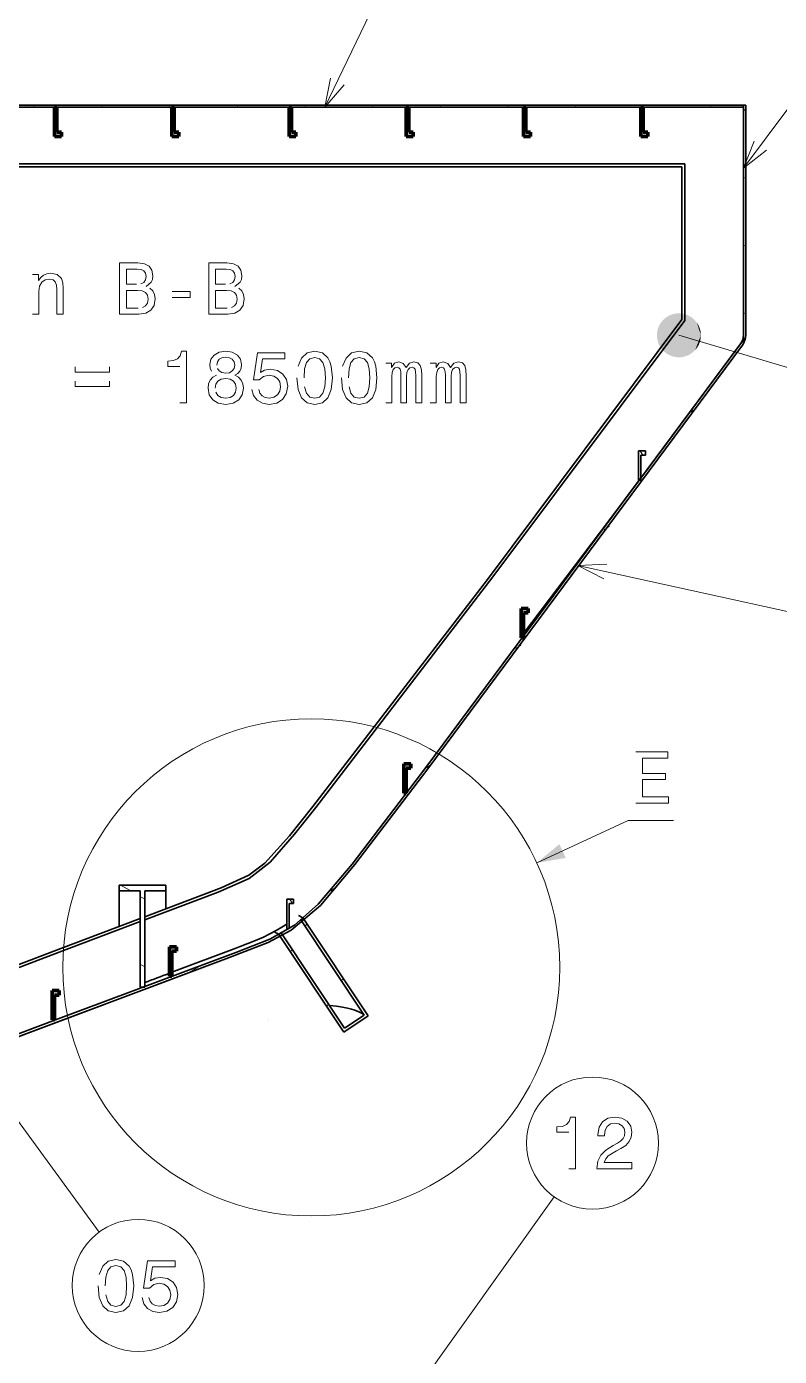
# Model space of a CAD drawing. Extents: x 0 to 179, y 1 to 126.
# Drawn here: x 71.03 to 92.87, y 44.83 to 83.4 of the extents above; entities that cross this region are included whole.
import ezdxf

# ---------------------------------------------------------------- set-up
doc = ezdxf.new("R2010")
doc.units = 0

msp = doc.modelspace()

# ---------------------------------------------------------------- linework, layer by layer
at = {"color": 5, "lineweight": 13}
for points in [[(79.684, 81.07), (83.98, 89.98)], [(91.825, 79.294), (98.547, 88.3)], [(79.843, 81.905), (79.684, 81.07), (80.239, 81.714)], [(92.14, 80.084), (91.825, 79.294), (92.493, 79.821)], [(74.495, 75.864), (74.645, 75.988), (74.683, 76.072), (74.696, 76.174), (74.668, 76.335), (74.585, 76.451), (74.45, 76.522), (74.261, 76.548), (73.731, 76.548), (73.731, 75.06), (74.291, 75.06), (74.49, 75.09), (74.638, 75.177), (74.731, 75.317), (74.763, 75.506), (74.743, 75.632), (74.692, 75.737), (74.608, 75.814)], [(74.22, 75.93), (73.929, 75.93), (73.929, 76.37), (74.237, 76.37), (74.353, 76.357), (74.435, 76.318), (74.484, 76.252), (74.501, 76.153), (74.482, 76.054), (74.43, 75.986), (74.342, 75.943)], [(77.076, 75.864), (77.226, 75.988), (77.265, 76.072), (77.278, 76.174), (77.25, 76.335), (77.166, 76.451), (77.031, 76.522), (76.843, 76.548), (76.313, 76.548), (76.313, 75.06), (76.873, 75.06), (77.072, 75.09), (77.22, 75.177), (77.312, 75.317), (77.344, 75.506), (77.325, 75.632), (77.274, 75.737), (77.19, 75.814)], [(76.802, 75.93), (76.51, 75.93), (76.51, 76.37), (76.819, 76.37), (76.935, 76.357), (77.016, 76.318), (77.066, 76.252), (77.083, 76.153), (77.063, 76.054), (77.012, 75.986), (76.924, 75.943)], [(71.201, 75.06), (71.39, 75.06), (71.39, 75.724), (71.409, 75.876), (71.471, 75.988), (71.568, 76.057), (71.697, 76.082), (71.8, 76.061), (71.864, 76.003), (71.896, 75.906), (71.907, 75.778), (71.907, 75.06), (72.095, 75.06), (72.095, 75.816), (72.087, 75.969), (72.048, 76.095), (71.922, 76.211), (71.725, 76.252), (71.615, 76.237), (71.523, 76.196), (71.444, 76.127), (71.381, 76.035), (71.381, 76.211), (71.201, 76.211)], [(74.267, 75.237), (73.929, 75.237), (73.929, 75.75), (74.248, 75.75), (74.383, 75.735), (74.48, 75.69), (74.538, 75.613), (74.557, 75.501), (74.538, 75.383), (74.484, 75.302), (74.394, 75.253)], [(75.258, 75.551), (75.777, 75.551), (75.777, 75.72), (75.258, 75.72)], [(76.849, 75.237), (76.51, 75.237), (76.51, 75.75), (76.83, 75.75), (76.965, 75.735), (77.061, 75.69), (77.119, 75.613), (77.138, 75.501), (77.119, 75.383), (77.066, 75.302), (76.975, 75.253)], [(89.955, 74.449), (104.809, 70.033), (142.267, 70.033)], [(75.479, 72.489), (75.674, 72.489), (75.674, 73.987), (75.528, 73.987), (75.49, 73.857), (75.412, 73.769), (75.294, 73.717), (75.132, 73.7), (75.132, 73.548), (75.479, 73.548)], [(76.542, 73.291), (76.433, 73.231), (76.358, 73.147), (76.311, 73.042), (76.296, 72.915), (76.33, 72.725), (76.429, 72.577), (76.59, 72.482), (76.808, 72.446), (77.025, 72.482), (77.186, 72.577), (77.284, 72.725), (77.321, 72.915), (77.304, 73.042), (77.259, 73.147), (77.181, 73.231), (77.074, 73.291), (77.16, 73.342), (77.22, 73.413), (77.256, 73.499), (77.269, 73.604), (77.235, 73.756), (77.145, 73.878), (76.999, 73.957), (76.808, 73.987), (76.615, 73.957), (76.469, 73.878), (76.377, 73.756), (76.345, 73.604), (76.356, 73.499), (76.392, 73.413)], [(76.549, 73.587), (76.566, 73.681), (76.617, 73.754), (76.699, 73.799), (76.808, 73.816), (76.915, 73.799), (76.997, 73.754), (77.048, 73.681), (77.068, 73.587), (77.048, 73.49), (76.997, 73.415), (76.915, 73.366), (76.808, 73.351), (76.699, 73.368), (76.617, 73.415), (76.566, 73.49)], [(77.567, 72.877), (77.614, 72.701), (77.72, 72.564), (77.874, 72.478), (78.071, 72.446), (78.288, 72.484), (78.457, 72.589), (78.564, 72.757), (78.605, 72.971), (78.569, 73.171), (78.466, 73.327), (78.305, 73.428), (78.097, 73.464), (77.936, 73.439), (77.812, 73.368), (77.872, 73.769), (78.524, 73.769), (78.524, 73.945), (77.728, 73.945), (77.61, 73.156), (77.782, 73.156), (77.906, 73.256), (78.065, 73.293), (78.202, 73.269), (78.307, 73.201), (78.373, 73.096), (78.397, 72.96), (78.373, 72.825), (78.305, 72.72), (78.2, 72.654), (78.065, 72.63), (77.951, 72.645), (77.863, 72.695), (77.799, 72.772), (77.767, 72.877)], [(78.873, 73.216), (78.905, 72.879), (79.006, 72.639), (79.167, 72.493), (79.39, 72.446), (79.611, 72.493), (79.771, 72.639), (79.87, 72.879), (79.904, 73.216), (79.87, 73.55), (79.829, 73.683), (79.771, 73.792), (79.611, 73.938), (79.39, 73.987), (79.167, 73.938), (79.006, 73.79), (78.905, 73.55)], [(79.079, 73.216), (79.096, 73.475), (79.15, 73.662), (79.246, 73.771), (79.39, 73.81), (79.531, 73.771), (79.628, 73.662), (79.681, 73.475), (79.699, 73.216), (79.681, 72.954), (79.628, 72.767), (79.531, 72.658), (79.39, 72.622), (79.246, 72.658), (79.15, 72.767), (79.096, 72.954)], [(80.164, 73.216), (80.196, 72.879), (80.297, 72.639), (80.458, 72.493), (80.681, 72.446), (80.901, 72.493), (81.062, 72.639), (81.161, 72.879), (81.195, 73.216), (81.161, 73.55), (81.12, 73.683), (81.062, 73.792), (80.901, 73.938), (80.681, 73.987), (80.458, 73.938), (80.297, 73.79), (80.196, 73.55)], [(80.37, 73.216), (80.387, 73.475), (80.44, 73.662), (80.537, 73.771), (80.681, 73.81), (80.822, 73.771), (80.919, 73.662), (80.972, 73.475), (80.989, 73.216), (80.972, 72.954), (80.919, 72.767), (80.822, 72.658), (80.681, 72.622), (80.537, 72.658), (80.44, 72.767), (80.387, 72.954)], [(81.452, 72.489), (81.626, 72.489), (81.626, 73.258), (81.637, 73.374), (81.669, 73.458), (81.718, 73.507), (81.783, 73.526), (81.834, 73.509), (81.868, 73.466), (81.886, 73.394), (81.892, 73.297), (81.892, 72.489), (82.055, 72.489), (82.055, 73.258), (82.066, 73.372), (82.098, 73.456), (82.149, 73.507), (82.214, 73.526), (82.265, 73.509), (82.299, 73.466), (82.321, 73.297), (82.321, 72.489), (82.494, 72.489), (82.494, 73.284), (82.484, 73.449), (82.449, 73.576), (82.381, 73.653), (82.269, 73.681), (82.139, 73.638), (82.038, 73.514), (81.958, 73.636), (81.826, 73.681), (81.703, 73.638), (81.62, 73.518), (81.62, 73.64), (81.452, 73.64)], [(82.743, 72.489), (82.917, 72.489), (82.917, 73.258), (82.928, 73.374), (82.96, 73.458), (83.009, 73.507), (83.073, 73.526), (83.125, 73.509), (83.159, 73.466), (83.176, 73.394), (83.183, 73.297), (83.183, 72.489), (83.346, 72.489), (83.346, 73.258), (83.356, 73.372), (83.389, 73.456), (83.44, 73.507), (83.504, 73.526), (83.556, 73.509), (83.59, 73.466), (83.612, 73.297), (83.612, 72.489), (83.785, 72.489), (83.785, 73.284), (83.775, 73.449), (83.74, 73.576), (83.672, 73.653), (83.56, 73.681), (83.429, 73.638), (83.329, 73.514), (83.249, 73.636), (83.116, 73.681), (82.994, 73.638), (82.91, 73.518), (82.91, 73.64), (82.743, 73.64)], [(72.436, 73.531), (72.436, 73.383), (73.433, 73.383), (73.433, 73.531)], [(72.436, 73.115), (72.436, 72.969), (73.433, 72.969), (73.433, 73.115)], [(76.502, 72.92), (76.521, 73.033), (76.583, 73.119), (76.68, 73.175), (76.808, 73.194), (76.935, 73.175), (77.031, 73.119), (77.093, 73.033), (77.115, 72.92), (77.093, 72.797), (77.031, 72.705), (76.935, 72.645), (76.808, 72.626), (76.68, 72.645), (76.583, 72.705), (76.521, 72.797)], [(87.867, 67.814), (87.018, 67.776), (87.773, 67.384)], [(87.018, 67.776), (96.972, 65.587)], [(88.704, 60.879), (89.648, 60.879), (89.648, 61.06), (88.902, 61.06), (88.902, 61.563), (89.566, 61.563), (89.566, 61.741), (88.902, 61.741), (88.902, 62.187), (89.631, 62.187), (89.631, 62.367), (88.704, 62.367)], [(85.833, 59.146), (88.484, 60.373), (89.8, 60.373)], [(86.764, 50.278), (86.959, 50.278), (86.959, 51.777), (86.813, 51.777), (86.775, 51.646), (86.698, 51.558), (86.58, 51.506), (86.417, 51.489), (86.417, 51.337), (86.764, 51.337)], [(87.57, 50.278), (88.593, 50.278), (88.593, 50.462), (87.785, 50.462), (87.83, 50.563), (87.907, 50.647), (88.145, 50.799), (88.271, 50.863), (88.413, 50.955), (88.514, 51.063), (88.572, 51.189), (88.593, 51.333), (88.557, 51.513), (88.456, 51.654), (88.301, 51.744), (88.102, 51.777), (87.896, 51.74), (87.74, 51.639), (87.639, 51.479), (87.605, 51.266), (87.605, 51.236), (87.8, 51.236), (87.8, 51.253), (87.819, 51.399), (87.877, 51.506), (87.969, 51.575), (88.091, 51.599), (88.216, 51.577), (88.308, 51.524), (88.368, 51.44), (88.389, 51.335), (88.374, 51.236), (88.334, 51.153), (88.265, 51.08), (88.171, 51.015), (88.044, 50.947), (87.834, 50.814), (87.686, 50.672), (87.598, 50.501), (87.57, 50.284)], [(80.896, 41.832), (86.336, 49.463)], [(73.106, 46.877), (73.138, 46.54), (73.239, 46.3), (73.4, 46.155), (73.623, 46.107), (73.844, 46.155), (74.005, 46.3), (74.103, 46.54), (74.138, 46.877), (74.103, 47.212), (74.063, 47.345), (74.005, 47.454), (73.844, 47.6), (73.623, 47.649), (73.4, 47.6), (73.239, 47.452), (73.138, 47.212)], [(73.312, 46.877), (73.329, 47.137), (73.383, 47.323), (73.479, 47.432), (73.623, 47.471), (73.765, 47.432), (73.861, 47.323), (73.915, 47.137), (73.932, 46.877), (73.915, 46.616), (73.861, 46.429), (73.765, 46.32), (73.623, 46.283), (73.479, 46.32), (73.383, 46.429), (73.329, 46.616)], [(74.382, 46.538), (74.429, 46.363), (74.534, 46.225), (74.689, 46.14), (74.886, 46.107), (75.102, 46.146), (75.272, 46.251), (75.379, 46.418), (75.42, 46.633), (75.383, 46.832), (75.28, 46.989), (75.12, 47.089), (74.912, 47.126), (74.751, 47.1), (74.626, 47.029), (74.687, 47.43), (75.338, 47.43), (75.338, 47.606), (74.543, 47.606), (74.425, 46.817), (74.596, 46.817), (74.721, 46.918), (74.879, 46.954), (75.017, 46.931), (75.122, 46.862), (75.188, 46.757), (75.212, 46.622), (75.188, 46.487), (75.12, 46.382), (75.015, 46.315), (74.879, 46.292), (74.766, 46.307), (74.678, 46.356), (74.614, 46.433), (74.581, 46.538)]]:
    msp.add_lwpolyline(points, dxfattribs=at)
at = {"color": 7, "lineweight": 35}
for points in [[(21.25, 81.121), (91.825, 81.121)], [(21.25, 81.121), (91.825, 81.121)], [(21.25, 81.07), (91.825, 81.07)], [(21.25, 81.07), (91.825, 81.07)], [(22.951, 79.42), (90.125, 79.42)], [(23.036, 79.335), (90.04, 79.335)], [(74.458, 57.586), (76.678, 58.423), (77.482, 58.79), (77.942, 59.144), (78.662, 59.937), (79.335, 60.787), (84.398, 67.37), (90.04, 74.906)], [(74.458, 57.496), (76.584, 58.296), (77.491, 58.697), (78.093, 59.171), (78.807, 59.98), (79.417, 60.754), (84.561, 67.444), (90.125, 74.878)], [(91.744, 74.207), (82.615, 61.913), (80.479, 59.115), (79.493, 57.95), (78.8, 57.346), (78.086, 56.937), (77.101, 56.546), (71.868, 54.6), (56.538, 48.81)], [(91.744, 74.207), (82.615, 61.913), (80.479, 59.115), (79.493, 57.95), (78.8, 57.346), (78.086, 56.937), (77.101, 56.546), (71.868, 54.6), (56.538, 48.81)], [(91.799, 74.167), (82.67, 61.872), (80.553, 59.101), (79.555, 57.915), (78.703, 57.199), (78.042, 56.842), (76.812, 56.366), (60.521, 50.255), (56.562, 48.746)], [(91.799, 74.167), (82.67, 61.872), (80.553, 59.101), (79.555, 57.915), (78.703, 57.199), (78.042, 56.842), (76.812, 56.366), (60.526, 50.257), (56.562, 48.746)], [(85.448, 65.8), (87.918, 69.069), (88.805, 70.251)], [(63.276, 53.331), (72.02, 56.665), (74.33, 57.538)], [(79.054, 57.543), (79.029, 57.56), (79.003, 57.576), (78.976, 57.593), (78.948, 57.609), (78.918, 57.624)], [(63.276, 53.24), (71.98, 56.559), (74.33, 57.447)], [(75.244, 55.975), (77.134, 56.686), (77.225, 56.721), (77.668, 56.895), (77.899, 56.996), (78.087, 57.086), (78.273, 57.185), (78.437, 57.281), (78.578, 57.371)], [(78.347, 57.07), (78.325, 57.085), (78.307, 57.096), (78.289, 57.108), (78.265, 57.122), (78.239, 57.137), (78.211, 57.151)], [(79.82, 55.015), (80.023, 54.99), (80.194, 54.963), (80.337, 54.935), (80.457, 54.905), (80.521, 54.886), (80.6, 54.857), (80.667, 54.828), (80.726, 54.798), (80.793, 54.757), (80.824, 54.736)]]:
    msp.add_lwpolyline(points, dxfattribs=at)
at = {"color": 7, "lineweight": 13, "ltscale": 0.003464}
for points in [[(71.236, 81.07), (71.265, 81.121)], [(71.236, 81.07), (71.265, 81.121)], [(73.2, 81.07), (73.229, 81.121)], [(73.2, 81.07), (73.229, 81.121)], [(75.163, 81.07), (75.193, 81.121)], [(75.163, 81.07), (75.193, 81.121)], [(77.127, 81.07), (77.157, 81.121)], [(77.127, 81.07), (77.157, 81.121)], [(79.091, 81.07), (79.12, 81.121)], [(79.091, 81.07), (79.12, 81.121)], [(81.054, 81.07), (81.084, 81.121)], [(81.054, 81.07), (81.084, 81.121)], [(83.018, 81.07), (83.048, 81.121)], [(83.018, 81.07), (83.048, 81.121)], [(84.982, 81.07), (85.011, 81.121)], [(84.982, 81.07), (85.011, 81.121)], [(86.946, 81.07), (86.975, 81.121)], [(86.946, 81.07), (86.975, 81.121)], [(88.909, 81.07), (88.939, 81.121)], [(88.909, 81.07), (88.939, 81.121)], [(90.873, 81.07), (90.902, 81.121)], [(90.873, 81.07), (90.902, 81.121)]]:
    msp.add_lwpolyline(points, dxfattribs=at)
at = {"color": 7, "lineweight": 140, "ltscale": 0.004}
for points in [[(71.843, 81.07), (71.911, 81.07)], [(71.911, 81.07), (71.843, 81.07)], [(75.244, 81.07), (75.312, 81.07)], [(75.312, 81.07), (75.244, 81.07)], [(78.646, 81.07), (78.714, 81.07)], [(78.714, 81.07), (78.646, 81.07)], [(82.047, 81.07), (82.115, 81.07)], [(82.115, 81.07), (82.047, 81.07)], [(85.448, 81.07), (85.516, 81.07)], [(85.516, 81.07), (85.448, 81.07)], [(88.849, 81.07), (88.917, 81.07)], [(88.917, 81.07), (88.849, 81.07)], [(85.448, 65.672), (85.38, 65.672)], [(85.38, 65.672), (85.448, 65.672)], [(82.047, 61.169), (81.979, 61.169)], [(81.979, 61.169), (82.047, 61.169)], [(75.244, 55.858), (75.176, 55.858)], [(75.176, 55.858), (75.244, 55.858)], [(71.843, 54.592), (71.775, 54.592)], [(71.775, 54.592), (71.843, 54.592)]]:
    msp.add_lwpolyline(points, dxfattribs=at)
at = {"color": 7, "lineweight": 140, "ltscale": 0.05}
for points in [[(71.843, 80.219), (71.843, 81.07)], [(71.843, 81.07), (71.843, 80.219)], [(75.244, 80.219), (75.244, 81.07)], [(75.244, 81.07), (75.244, 80.219)], [(78.646, 80.219), (78.646, 81.07)], [(78.646, 81.07), (78.646, 80.219)], [(82.047, 80.219), (82.047, 81.07)], [(82.047, 81.07), (82.047, 80.219)], [(85.448, 80.219), (85.448, 81.07)], [(85.448, 81.07), (85.448, 80.219)], [(88.849, 80.219), (88.849, 81.07)], [(88.849, 81.07), (88.849, 80.219)]]:
    msp.add_lwpolyline(points, dxfattribs=at)
at = {"color": 7, "lineweight": 35, "ltscale": 0.05}
for points in [[(71.843, 81.07), (71.843, 80.219)], [(71.843, 81.07), (71.843, 80.219)], [(75.244, 81.07), (75.244, 80.219)], [(75.244, 81.07), (75.244, 80.219)], [(78.646, 81.07), (78.646, 80.219)], [(78.646, 81.07), (78.646, 80.219)], [(82.047, 81.07), (82.047, 80.219)], [(82.047, 81.07), (82.047, 80.219)], [(85.448, 81.07), (85.448, 80.219)], [(85.448, 81.07), (85.448, 80.219)], [(88.849, 81.07), (88.849, 80.219)], [(88.849, 81.07), (88.849, 80.219)]]:
    msp.add_lwpolyline(points, dxfattribs=at)
at = {"color": 7, "lineweight": 35, "ltscale": 0.004}
for points in [[(71.843, 81.07), (71.911, 81.07)], [(71.843, 81.07), (71.911, 81.07)], [(75.244, 81.07), (75.312, 81.07)], [(75.244, 81.07), (75.312, 81.07)], [(78.646, 81.07), (78.714, 81.07)], [(78.646, 81.07), (78.714, 81.07)], [(82.047, 81.07), (82.115, 81.07)], [(82.047, 81.07), (82.115, 81.07)], [(85.448, 81.07), (85.516, 81.07)], [(85.448, 81.07), (85.516, 81.07)], [(88.849, 81.07), (88.917, 81.07)], [(88.849, 81.07), (88.917, 81.07)], [(91.893, 81.121), (91.825, 81.121)], [(91.893, 81.121), (91.825, 81.121)], [(88.849, 70.251), (88.781, 70.251)], [(88.849, 70.251), (88.781, 70.251)], [(85.448, 65.672), (85.38, 65.672)], [(85.448, 65.672), (85.38, 65.672)], [(82.047, 61.169), (81.979, 61.169)], [(82.047, 61.169), (81.979, 61.169)], [(78.646, 57.244), (78.578, 57.244)], [(78.646, 57.244), (78.578, 57.244)], [(75.244, 55.858), (75.176, 55.858)], [(75.244, 55.858), (75.176, 55.858)], [(71.843, 54.592), (71.775, 54.592)], [(71.843, 54.592), (71.775, 54.592)]]:
    msp.add_lwpolyline(points, dxfattribs=at)
at = {"color": 7, "lineweight": 140, "ltscale": 0.0426}
for points in [[(71.911, 81.07), (71.911, 80.345)], [(71.911, 80.345), (71.911, 81.07)], [(75.312, 81.07), (75.312, 80.345)], [(75.312, 80.345), (75.312, 81.07)], [(78.714, 81.07), (78.714, 80.345)], [(78.714, 80.345), (78.714, 81.07)], [(82.115, 81.07), (82.115, 80.345)], [(82.115, 80.345), (82.115, 81.07)], [(85.516, 81.07), (85.516, 80.345)], [(85.516, 80.345), (85.516, 81.07)], [(88.917, 81.07), (88.917, 80.345)], [(88.917, 80.345), (88.917, 81.07)]]:
    msp.add_lwpolyline(points, dxfattribs=at)
at = {"color": 7, "lineweight": 35, "ltscale": 0.0426}
for points in [[(71.911, 80.345), (71.911, 81.07)], [(71.911, 80.345), (71.911, 81.07)], [(75.312, 80.345), (75.312, 81.07)], [(75.312, 80.345), (75.312, 81.07)], [(78.714, 80.345), (78.714, 81.07)], [(78.714, 80.345), (78.714, 81.07)], [(82.115, 80.345), (82.115, 81.07)], [(82.115, 80.345), (82.115, 81.07)], [(85.516, 80.345), (85.516, 81.07)], [(85.516, 80.345), (85.516, 81.07)], [(88.917, 80.345), (88.917, 81.07)], [(88.917, 80.345), (88.917, 81.07)]]:
    msp.add_lwpolyline(points, dxfattribs=at)
at = {"color": 7, "lineweight": 35, "ltscale": 0.4}
msp.add_lwpolyline([(91.825, 81.121), (91.825, 74.318)], dxfattribs=at)
at = {"color": 7, "lineweight": 35, "ltscale": 0.003}
msp.add_lwpolyline([(91.825, 81.07), (91.825, 81.121)], dxfattribs=at)
msp.add_lwpolyline([(91.825, 81.07), (91.825, 81.121)], dxfattribs=at)
at = {"color": 7, "lineweight": 35, "ltscale": 0.391873}
msp.add_lwpolyline([(91.825, 74.457), (91.825, 81.121)], dxfattribs=at)
msp.add_lwpolyline([(91.825, 74.457), (91.825, 81.121)], dxfattribs=at)
at = {"color": 7, "lineweight": 13, "ltscale": 0.004619}
for points in [[(91.825, 80.965), (91.893, 81.004)], [(91.825, 80.965), (91.893, 81.004)], [(91.825, 79.001), (91.893, 79.04)], [(91.825, 79.001), (91.893, 79.04)], [(91.825, 77.037), (91.893, 77.077)], [(91.825, 77.037), (91.893, 77.077)], [(91.825, 75.074), (91.893, 75.113)], [(91.825, 75.074), (91.893, 75.113)]]:
    msp.add_lwpolyline(points, dxfattribs=at)
at = {"color": 7, "lineweight": 35, "ltscale": 0.391872}
msp.add_lwpolyline([(91.893, 74.457), (91.893, 81.121)], dxfattribs=at)
msp.add_lwpolyline([(91.893, 74.457), (91.893, 81.121)], dxfattribs=at)
at = {"color": 7, "lineweight": 140, "ltscale": 0.00775}
for points in [[(71.911, 80.345), (72.043, 80.345)], [(72.043, 80.345), (71.911, 80.345)], [(75.312, 80.345), (75.444, 80.345)], [(75.444, 80.345), (75.312, 80.345)], [(78.714, 80.345), (78.845, 80.345)], [(78.845, 80.345), (78.714, 80.345)], [(82.115, 80.345), (82.247, 80.345)], [(82.247, 80.345), (82.115, 80.345)], [(85.516, 80.345), (85.648, 80.345)], [(85.648, 80.345), (85.516, 80.345)], [(88.917, 80.345), (89.049, 80.345)], [(89.049, 80.345), (88.917, 80.345)], [(85.58, 66.397), (85.448, 66.397)], [(85.448, 66.397), (85.58, 66.397)], [(82.179, 61.893), (82.047, 61.893)], [(82.047, 61.893), (82.179, 61.893)], [(75.376, 56.583), (75.244, 56.583)], [(75.244, 56.583), (75.376, 56.583)], [(71.975, 55.316), (71.843, 55.316)], [(71.843, 55.316), (71.975, 55.316)]]:
    msp.add_lwpolyline(points, dxfattribs=at)
at = {"color": 7, "lineweight": 35, "ltscale": 0.00775}
for points in [[(71.911, 80.345), (72.043, 80.345)], [(71.911, 80.345), (72.043, 80.345)], [(75.312, 80.345), (75.444, 80.345)], [(75.312, 80.345), (75.444, 80.345)], [(78.714, 80.345), (78.845, 80.345)], [(78.714, 80.345), (78.845, 80.345)], [(82.115, 80.345), (82.247, 80.345)], [(82.115, 80.345), (82.247, 80.345)], [(85.516, 80.345), (85.648, 80.345)], [(85.516, 80.345), (85.648, 80.345)], [(88.917, 80.345), (89.049, 80.345)], [(88.917, 80.345), (89.049, 80.345)], [(88.849, 70.976), (88.981, 70.976)], [(88.849, 70.976), (88.981, 70.976)], [(85.448, 66.397), (85.58, 66.397)], [(85.448, 66.397), (85.58, 66.397)], [(82.047, 61.893), (82.179, 61.893)], [(82.047, 61.893), (82.179, 61.893)], [(78.646, 57.969), (78.777, 57.969)], [(78.646, 57.969), (78.777, 57.969)], [(75.244, 56.583), (75.376, 56.583)], [(75.244, 56.583), (75.376, 56.583)], [(71.843, 55.316), (71.975, 55.316)], [(71.843, 55.316), (71.975, 55.316)]]:
    msp.add_lwpolyline(points, dxfattribs=at)
at = {"color": 7, "lineweight": 140, "ltscale": 0.0074}
for points in [[(72.043, 80.345), (72.043, 80.219)], [(72.043, 80.219), (72.043, 80.345)], [(75.444, 80.345), (75.444, 80.219)], [(75.444, 80.219), (75.444, 80.345)], [(78.845, 80.345), (78.845, 80.219)], [(78.845, 80.219), (78.845, 80.345)], [(82.247, 80.345), (82.247, 80.219)], [(82.247, 80.219), (82.247, 80.345)], [(85.648, 80.345), (85.648, 80.219)], [(85.648, 80.219), (85.648, 80.345)], [(89.049, 80.345), (89.049, 80.219)], [(89.049, 80.219), (89.049, 80.345)]]:
    msp.add_lwpolyline(points, dxfattribs=at)
at = {"color": 7, "lineweight": 35, "ltscale": 0.0074}
for points in [[(72.043, 80.219), (72.043, 80.345)], [(72.043, 80.219), (72.043, 80.345)], [(75.444, 80.219), (75.444, 80.345)], [(75.444, 80.219), (75.444, 80.345)], [(78.845, 80.219), (78.845, 80.345)], [(78.845, 80.219), (78.845, 80.345)], [(82.247, 80.219), (82.247, 80.345)], [(82.247, 80.219), (82.247, 80.345)], [(85.648, 80.219), (85.648, 80.345)], [(85.648, 80.219), (85.648, 80.345)], [(89.049, 80.219), (89.049, 80.345)], [(89.049, 80.219), (89.049, 80.345)], [(88.981, 70.976), (88.981, 71.102)], [(88.981, 70.976), (88.981, 71.102)], [(75.376, 56.583), (75.376, 56.709)], [(75.376, 56.583), (75.376, 56.709)], [(71.975, 55.316), (71.975, 55.442)], [(71.975, 55.316), (71.975, 55.442)]]:
    msp.add_lwpolyline(points, dxfattribs=at)
at = {"color": 7, "lineweight": 140, "ltscale": 0.01175}
for points in [[(72.043, 80.219), (71.843, 80.219)], [(71.843, 80.219), (72.043, 80.219)], [(75.444, 80.219), (75.244, 80.219)], [(75.244, 80.219), (75.444, 80.219)], [(78.845, 80.219), (78.646, 80.219)], [(78.646, 80.219), (78.845, 80.219)], [(82.247, 80.219), (82.047, 80.219)], [(82.047, 80.219), (82.247, 80.219)], [(85.648, 80.219), (85.448, 80.219)], [(85.448, 80.219), (85.648, 80.219)], [(89.049, 80.219), (88.849, 80.219)], [(88.849, 80.219), (89.049, 80.219)], [(85.38, 66.522), (85.58, 66.522)], [(85.58, 66.522), (85.38, 66.522)], [(81.979, 62.019), (82.179, 62.019)], [(82.179, 62.019), (81.979, 62.019)], [(75.176, 56.709), (75.376, 56.709)], [(75.376, 56.709), (75.176, 56.709)], [(71.775, 55.442), (71.975, 55.442)], [(71.975, 55.442), (71.775, 55.442)]]:
    msp.add_lwpolyline(points, dxfattribs=at)
at = {"color": 7, "lineweight": 35, "ltscale": 0.01175}
for points in [[(72.043, 80.219), (71.843, 80.219)], [(72.043, 80.219), (71.843, 80.219)], [(75.444, 80.219), (75.244, 80.219)], [(75.444, 80.219), (75.244, 80.219)], [(78.845, 80.219), (78.646, 80.219)], [(78.845, 80.219), (78.646, 80.219)], [(82.247, 80.219), (82.047, 80.219)], [(82.247, 80.219), (82.047, 80.219)], [(85.648, 80.219), (85.448, 80.219)], [(85.648, 80.219), (85.448, 80.219)], [(89.049, 80.219), (88.849, 80.219)], [(89.049, 80.219), (88.849, 80.219)], [(88.981, 71.102), (88.781, 71.102)], [(88.981, 71.102), (88.781, 71.102)], [(85.58, 66.522), (85.38, 66.522)], [(85.58, 66.522), (85.38, 66.522)], [(82.179, 62.019), (81.979, 62.019)], [(82.179, 62.019), (81.979, 62.019)], [(78.777, 58.095), (78.578, 58.095)], [(78.777, 58.095), (78.578, 58.095)], [(75.376, 56.709), (75.176, 56.709)], [(75.376, 56.709), (75.176, 56.709)], [(71.975, 55.442), (71.775, 55.442)], [(71.975, 55.442), (71.775, 55.442)]]:
    msp.add_lwpolyline(points, dxfattribs=at)
at = {"color": 7, "lineweight": 35, "ltscale": 0.260445}
msp.add_lwpolyline([(90.04, 79.335), (90.04, 74.906)], dxfattribs=at)
at = {"color": 7, "lineweight": 35, "ltscale": 0.267092}
msp.add_lwpolyline([(90.125, 79.42), (90.125, 74.878)], dxfattribs=at)
at = {"color": 7, "lineweight": 35}
for points in [[(91.744, 74.207, 0.158489), (91.825, 74.457)], [(91.744, 74.207, 0.158489), (91.825, 74.457)], [(91.799, 74.167, 0.158489), (91.893, 74.457)], [(91.799, 74.167, 0.158489), (91.893, 74.457)], [(75.176, 55.949, 0.000089), (74.458, 55.678)]]:
    msp.add_lwpolyline(points, format="xyb", dxfattribs=at)
at = {"color": 7, "lineweight": 13}
msp.add_lwpolyline([(91.825, 74.457), (91.825, 74.457), (91.825, 74.458), (91.825, 74.458), (91.825, 74.459), (91.825, 74.459), (91.826, 74.46)], dxfattribs=at)
at = {"color": 7, "lineweight": 35, "ltscale": 0.293511}
msp.add_lwpolyline([(88.849, 70.311), (91.825, 74.318)], dxfattribs=at)
at = {"color": 7, "lineweight": 13}
msp.add_lwpolyline([(91.742, 74.206, 0.016252), (91.744, 74.207)], format="xyb", dxfattribs=at)
at = {"color": 7, "lineweight": 13, "ltscale": 0.009908}
msp.add_lwpolyline([(90.303, 72.231), (90.449, 72.315)], dxfattribs=at)
msp.add_lwpolyline([(90.303, 72.231), (90.449, 72.315)], dxfattribs=at)
at = {"color": 7, "lineweight": 35, "ltscale": 0.049999}
msp.add_lwpolyline([(88.781, 71.102), (88.781, 70.251)], dxfattribs=at)
msp.add_lwpolyline([(88.781, 71.102), (88.781, 70.251)], dxfattribs=at)
at = {"color": 7, "lineweight": 13, "ltscale": 0.008545}
msp.add_lwpolyline([(88.905, 70.976), (88.832, 71.102)], dxfattribs=at)
msp.add_lwpolyline([(88.905, 70.976), (88.832, 71.102)], dxfattribs=at)
at = {"color": 7, "lineweight": 35, "ltscale": 0.042599}
msp.add_lwpolyline([(88.849, 70.251), (88.849, 70.976)], dxfattribs=at)
msp.add_lwpolyline([(88.849, 70.251), (88.849, 70.976)], dxfattribs=at)
at = {"color": 7, "lineweight": 13, "ltscale": 0.010035}
msp.add_lwpolyline([(87.789, 68.816), (87.937, 68.901)], dxfattribs=at)
msp.add_lwpolyline([(87.789, 68.816), (87.937, 68.901)], dxfattribs=at)
at = {"color": 7, "lineweight": 140, "ltscale": 0.007142}
for points in [[(85.38, 66.401), (85.38, 66.522)], [(85.38, 66.522), (85.38, 66.401)], [(85.38, 66.28), (85.38, 66.401)], [(85.38, 66.401), (85.38, 66.28)], [(85.38, 66.158), (85.38, 66.28)], [(85.38, 66.28), (85.38, 66.158)], [(85.38, 66.037), (85.38, 66.158)], [(85.38, 66.158), (85.38, 66.037)], [(85.38, 65.915), (85.38, 66.037)], [(85.38, 66.037), (85.38, 65.915)], [(85.38, 65.794), (85.38, 65.915)], [(85.38, 65.915), (85.38, 65.794)]]:
    msp.add_lwpolyline(points, dxfattribs=at)
at = {"color": 7, "lineweight": 35, "ltscale": 0.049993}
msp.add_lwpolyline([(85.38, 66.522), (85.38, 65.672)], dxfattribs=at)
msp.add_lwpolyline([(85.38, 66.522), (85.38, 65.672)], dxfattribs=at)
at = {"color": 7, "lineweight": 140, "ltscale": 0.006085}
for points in [[(85.448, 66.397), (85.448, 66.293)], [(85.448, 66.293), (85.448, 66.397)], [(85.448, 66.293), (85.448, 66.19)], [(85.448, 66.19), (85.448, 66.293)], [(85.448, 66.19), (85.448, 66.086)], [(85.448, 66.086), (85.448, 66.19)], [(85.448, 66.086), (85.448, 65.983)], [(85.448, 65.983), (85.448, 66.086)], [(85.448, 65.983), (85.448, 65.879)], [(85.448, 65.879), (85.448, 65.983)], [(85.448, 65.879), (85.448, 65.776)], [(85.448, 65.776), (85.448, 65.879)], [(85.448, 65.776), (85.448, 65.672)], [(85.448, 65.672), (85.448, 65.776)]]:
    msp.add_lwpolyline(points, dxfattribs=at)
at = {"color": 7, "lineweight": 35, "ltscale": 0.042594}
msp.add_lwpolyline([(85.448, 65.672), (85.448, 66.397)], dxfattribs=at)
msp.add_lwpolyline([(85.448, 65.672), (85.448, 66.397)], dxfattribs=at)
at = {"color": 7, "lineweight": 140, "ltscale": 0.001057}
for points in [[(85.58, 66.522), (85.58, 66.504)], [(85.58, 66.504), (85.58, 66.522)], [(85.58, 66.504), (85.58, 66.486)], [(85.58, 66.486), (85.58, 66.504)], [(85.58, 66.486), (85.58, 66.469)], [(85.58, 66.469), (85.58, 66.486)], [(85.58, 66.469), (85.58, 66.451)], [(85.58, 66.451), (85.58, 66.469)], [(85.58, 66.451), (85.58, 66.433)], [(85.58, 66.433), (85.58, 66.451)], [(85.58, 66.433), (85.58, 66.415)], [(85.58, 66.415), (85.58, 66.433)], [(85.58, 66.415), (85.58, 66.397)], [(85.58, 66.397), (85.58, 66.415)], [(82.179, 62.019), (82.179, 62.001)], [(82.179, 62.001), (82.179, 62.019)], [(82.179, 62.001), (82.179, 61.983)], [(82.179, 61.983), (82.179, 62.001)], [(82.179, 61.983), (82.179, 61.965)], [(82.179, 61.965), (82.179, 61.983)], [(82.179, 61.965), (82.179, 61.947)], [(82.179, 61.947), (82.179, 61.965)], [(82.179, 61.947), (82.179, 61.929)], [(82.179, 61.929), (82.179, 61.947)], [(82.179, 61.929), (82.179, 61.911)], [(82.179, 61.911), (82.179, 61.929)], [(82.179, 61.911), (82.179, 61.893)], [(82.179, 61.893), (82.179, 61.911)], [(75.376, 56.709), (75.376, 56.691)], [(75.376, 56.691), (75.376, 56.709)], [(75.376, 56.691), (75.376, 56.673)], [(75.376, 56.673), (75.376, 56.691)], [(75.376, 56.673), (75.376, 56.655)], [(75.376, 56.655), (75.376, 56.673)], [(75.376, 56.655), (75.376, 56.637)], [(75.376, 56.637), (75.376, 56.655)], [(75.376, 56.637), (75.376, 56.619)], [(75.376, 56.619), (75.376, 56.637)], [(75.376, 56.619), (75.376, 56.601)], [(75.376, 56.601), (75.376, 56.619)], [(75.376, 56.601), (75.376, 56.583)], [(75.376, 56.583), (75.376, 56.601)], [(71.975, 55.442), (71.975, 55.424)], [(71.975, 55.424), (71.975, 55.442)], [(71.975, 55.424), (71.975, 55.406)], [(71.975, 55.406), (71.975, 55.424)], [(71.975, 55.406), (71.975, 55.388)], [(71.975, 55.388), (71.975, 55.406)], [(71.975, 55.388), (71.975, 55.37)], [(71.975, 55.37), (71.975, 55.388)], [(71.975, 55.37), (71.975, 55.352)], [(71.975, 55.352), (71.975, 55.37)], [(71.975, 55.352), (71.975, 55.334)], [(71.975, 55.334), (71.975, 55.352)], [(71.975, 55.334), (71.975, 55.316)], [(71.975, 55.316), (71.975, 55.334)]]:
    msp.add_lwpolyline(points, dxfattribs=at)
at = {"color": 7, "lineweight": 35, "ltscale": 0.007399}
msp.add_lwpolyline([(85.58, 66.397), (85.58, 66.522)], dxfattribs=at)
msp.add_lwpolyline([(85.58, 66.397), (85.58, 66.522)], dxfattribs=at)
at = {"color": 7, "lineweight": 140, "ltscale": 0.007141}
for points in [[(85.38, 65.672), (85.38, 65.794)], [(85.38, 65.794), (85.38, 65.672)]]:
    msp.add_lwpolyline(points, dxfattribs=at)
at = {"color": 7, "lineweight": 13, "ltscale": 0.010172}
msp.add_lwpolyline([(85.223, 65.371), (85.373, 65.457)], dxfattribs=at)
msp.add_lwpolyline([(85.223, 65.371), (85.373, 65.457)], dxfattribs=at)
at = {"color": 7, "lineweight": 140, "ltscale": 0.007144}
for points in [[(81.979, 61.898), (81.979, 62.019)], [(81.979, 62.019), (81.979, 61.898)], [(81.979, 61.776), (81.979, 61.898)], [(81.979, 61.898), (81.979, 61.776)], [(81.979, 61.655), (81.979, 61.776)], [(81.979, 61.776), (81.979, 61.655)], [(81.979, 61.533), (81.979, 61.655)], [(81.979, 61.655), (81.979, 61.533)], [(81.979, 61.412), (81.979, 61.533)], [(81.979, 61.533), (81.979, 61.412)], [(81.979, 61.29), (81.979, 61.412)], [(81.979, 61.412), (81.979, 61.29)], [(81.979, 61.169), (81.979, 61.29)], [(81.979, 61.29), (81.979, 61.169)]]:
    msp.add_lwpolyline(points, dxfattribs=at)
at = {"color": 7, "lineweight": 35, "ltscale": 0.050006}
msp.add_lwpolyline([(81.979, 62.019), (81.979, 61.169)], dxfattribs=at)
msp.add_lwpolyline([(81.979, 62.019), (81.979, 61.169)], dxfattribs=at)
at = {"color": 7, "lineweight": 140, "ltscale": 0.006087}
for points in [[(82.047, 61.893), (82.047, 61.79)], [(82.047, 61.79), (82.047, 61.893)], [(82.047, 61.686), (82.047, 61.583)], [(82.047, 61.583), (82.047, 61.686)], [(82.047, 61.376), (82.047, 61.272)], [(82.047, 61.272), (82.047, 61.376)]]:
    msp.add_lwpolyline(points, dxfattribs=at)
at = {"color": 7, "lineweight": 35, "ltscale": 0.042606}
msp.add_lwpolyline([(82.047, 61.169), (82.047, 61.893)], dxfattribs=at)
msp.add_lwpolyline([(82.047, 61.169), (82.047, 61.893)], dxfattribs=at)
at = {"color": 7, "lineweight": 140, "ltscale": 0.006086}
for points in [[(82.047, 61.79), (82.047, 61.686)], [(82.047, 61.686), (82.047, 61.79)], [(82.047, 61.583), (82.047, 61.479)], [(82.047, 61.479), (82.047, 61.583)], [(82.047, 61.479), (82.047, 61.376)], [(82.047, 61.376), (82.047, 61.479)], [(82.047, 61.272), (82.047, 61.169)], [(82.047, 61.169), (82.047, 61.272)], [(75.244, 56.583), (75.244, 56.479)], [(75.244, 56.479), (75.244, 56.583)], [(75.244, 56.479), (75.244, 56.376)], [(75.244, 56.376), (75.244, 56.479)], [(75.244, 56.376), (75.244, 56.272)], [(75.244, 56.272), (75.244, 56.376)], [(75.244, 56.272), (75.244, 56.169)], [(75.244, 56.169), (75.244, 56.272)], [(75.244, 56.169), (75.244, 56.065)], [(75.244, 56.065), (75.244, 56.169)], [(75.244, 56.065), (75.244, 55.962)], [(75.244, 55.962), (75.244, 56.065)], [(75.244, 55.962), (75.244, 55.858)], [(75.244, 55.858), (75.244, 55.962)], [(71.843, 55.316), (71.843, 55.213)], [(71.843, 55.213), (71.843, 55.316)], [(71.843, 55.213), (71.843, 55.109)], [(71.843, 55.109), (71.843, 55.213)], [(71.843, 55.109), (71.843, 55.006)], [(71.843, 55.006), (71.843, 55.109)], [(71.843, 55.006), (71.843, 54.902)], [(71.843, 54.902), (71.843, 55.006)], [(71.843, 54.902), (71.843, 54.799)], [(71.843, 54.799), (71.843, 54.902)], [(71.843, 54.799), (71.843, 54.695)], [(71.843, 54.695), (71.843, 54.799)], [(71.843, 54.695), (71.843, 54.592)], [(71.843, 54.592), (71.843, 54.695)]]:
    msp.add_lwpolyline(points, dxfattribs=at)
at = {"color": 7, "lineweight": 35, "ltscale": 0.007401}
for points in [[(82.179, 61.893), (82.179, 62.019)], [(82.179, 61.893), (82.179, 62.019)], [(78.777, 57.969), (78.777, 58.095)], [(78.777, 57.969), (78.777, 58.095)]]:
    msp.add_lwpolyline(points, dxfattribs=at)
at = {"color": 7, "lineweight": 13, "ltscale": 0.010322}
msp.add_lwpolyline([(82.6, 61.892), (82.752, 61.98)], dxfattribs=at)
msp.add_lwpolyline([(82.6, 61.892), (82.752, 61.98)], dxfattribs=at)
at = {"color": 7, "lineweight": 35, "ltscale": 0.08}
msp.add_lwpolyline([(73.714, 58.503), (75.074, 58.503)], dxfattribs=at)
msp.add_lwpolyline([(73.714, 58.503), (75.074, 58.503)], dxfattribs=at)
at = {"color": 7, "lineweight": 35, "ltscale": 0.01}
for points in [[(73.714, 58.333), (73.714, 58.503)], [(73.714, 58.333), (73.714, 58.503)], [(75.074, 58.333), (75.074, 58.503)], [(75.074, 58.333), (75.074, 58.503)]]:
    msp.add_lwpolyline(points, dxfattribs=at)
at = {"color": 7, "lineweight": 35, "ltscale": 0.03625}
for points in [[(73.714, 58.333), (74.33, 58.333)], [(73.714, 58.333), (74.33, 58.333)], [(74.458, 58.333), (75.074, 58.333)], [(74.458, 58.333), (75.074, 58.333)]]:
    msp.add_lwpolyline(points, dxfattribs=at)
at = {"color": 7, "lineweight": 35, "ltscale": 0.060391}
msp.add_lwpolyline([(73.714, 57.306), (73.714, 58.333)], dxfattribs=at)
at = {"color": 7, "lineweight": 13, "ltscale": 0.02}
msp.add_lwpolyline([(74.055, 58.333), (73.76, 58.503)], dxfattribs=at)
msp.add_lwpolyline([(74.055, 58.333), (73.76, 58.503)], dxfattribs=at)
at = {"color": 7, "lineweight": 35, "ltscale": 0.164087}
for points in [[(74.33, 58.333), (74.33, 55.542)], [(74.33, 58.333), (74.33, 55.542)], [(74.458, 58.333), (74.458, 55.542)], [(74.458, 58.333), (74.458, 55.542)]]:
    msp.add_lwpolyline(points, dxfattribs=at)
at = {"color": 7, "lineweight": 35, "ltscale": 0.030209}
msp.add_lwpolyline([(75.074, 57.819), (75.074, 58.333)], dxfattribs=at)
at = {"color": 7, "lineweight": 13, "ltscale": 0.011923}
msp.add_lwpolyline([(79.85, 58.341), (80.026, 58.443)], dxfattribs=at)
at = {"color": 7, "lineweight": 13, "ltscale": 0.011924}
msp.add_lwpolyline([(79.85, 58.341), (80.026, 58.443)], dxfattribs=at)
at = {"color": 7, "lineweight": 13, "ltscale": 0.00866}
for points in [[(74.458, 58.1), (74.33, 58.174)], [(74.458, 58.1), (74.33, 58.174)], [(74.458, 56.136), (74.33, 56.21)], [(74.458, 56.136), (74.33, 56.21)]]:
    msp.add_lwpolyline(points, dxfattribs=at)
at = {"color": 7, "lineweight": 35, "ltscale": 0.050008}
msp.add_lwpolyline([(78.578, 58.095), (78.578, 57.244)], dxfattribs=at)
msp.add_lwpolyline([(78.578, 58.095), (78.578, 57.244)], dxfattribs=at)
at = {"color": 7, "lineweight": 35, "ltscale": 0.042607}
msp.add_lwpolyline([(78.646, 57.244), (78.646, 57.969)], dxfattribs=at)
msp.add_lwpolyline([(78.646, 57.244), (78.646, 57.969)], dxfattribs=at)
at = {"color": 7, "lineweight": 13, "ltscale": 0.008546}
msp.add_lwpolyline([(78.741, 57.969), (78.668, 58.095)], dxfattribs=at)
msp.add_lwpolyline([(78.741, 57.969), (78.668, 58.095)], dxfattribs=at)
at = {"color": 7, "lineweight": 35, "ltscale": 0.005}
for points in [[(79.054, 57.543), (78.983, 57.495)], [(79.054, 57.543), (78.983, 57.495)], [(78.418, 57.117), (78.347, 57.07)], [(78.418, 57.117), (78.347, 57.07)]]:
    msp.add_lwpolyline(points, dxfattribs=at)
at = {"color": 7, "lineweight": 35, "ltscale": 0.195038}
msp.add_lwpolyline([(78.983, 57.495), (80.824, 54.736)], dxfattribs=at)
msp.add_lwpolyline([(78.983, 57.495), (80.824, 54.736)], dxfattribs=at)
at = {"color": 7, "lineweight": 35, "ltscale": 0.200049}
msp.add_lwpolyline([(79.054, 57.543), (80.942, 54.712)], dxfattribs=at)
msp.add_lwpolyline([(79.054, 57.543), (80.942, 54.712)], dxfattribs=at)
at = {"color": 7, "lineweight": 35, "ltscale": 0.194956}
msp.add_lwpolyline([(78.418, 57.117), (80.258, 54.359)], dxfattribs=at)
msp.add_lwpolyline([(78.418, 57.117), (80.258, 54.359)], dxfattribs=at)
at = {"color": 7, "lineweight": 13, "ltscale": 0.005578}
for points in [[(79.113, 57.3), (79.161, 57.383)], [(79.113, 57.3), (79.161, 57.383)], [(78.687, 56.561), (78.734, 56.643)], [(78.687, 56.561), (78.734, 56.643)], [(80.166, 55.722), (80.213, 55.804)], [(80.166, 55.722), (80.213, 55.804)], [(79.739, 54.983), (79.787, 55.065)], [(79.739, 54.983), (79.787, 55.065)]]:
    msp.add_lwpolyline(points, dxfattribs=at)
at = {"color": 7, "lineweight": 140, "ltscale": 0.007143}
for points in [[(75.176, 56.587), (75.176, 56.709)], [(75.176, 56.709), (75.176, 56.587)], [(75.176, 56.466), (75.176, 56.587)], [(75.176, 56.587), (75.176, 56.466)], [(75.176, 56.344), (75.176, 56.466)], [(75.176, 56.466), (75.176, 56.344)], [(75.176, 56.223), (75.176, 56.344)], [(75.176, 56.344), (75.176, 56.223)], [(75.176, 56.101), (75.176, 56.223)], [(75.176, 56.223), (75.176, 56.101)], [(75.176, 55.98), (75.176, 56.101)], [(75.176, 56.101), (75.176, 55.98)], [(75.176, 55.858), (75.176, 55.98)], [(75.176, 55.98), (75.176, 55.858)], [(71.775, 55.32), (71.775, 55.442)], [(71.775, 55.442), (71.775, 55.32)], [(71.775, 55.199), (71.775, 55.32)], [(71.775, 55.32), (71.775, 55.199)], [(71.775, 55.077), (71.775, 55.199)], [(71.775, 55.199), (71.775, 55.077)], [(71.775, 54.956), (71.775, 55.077)], [(71.775, 55.077), (71.775, 54.956)], [(71.775, 54.834), (71.775, 54.956)], [(71.775, 54.956), (71.775, 54.834)], [(71.775, 54.713), (71.775, 54.834)], [(71.775, 54.834), (71.775, 54.713)], [(71.775, 54.592), (71.775, 54.713)], [(71.775, 54.713), (71.775, 54.592)]]:
    msp.add_lwpolyline(points, dxfattribs=at)
at = {"color": 7, "lineweight": 35, "ltscale": 0.050002}
for points in [[(75.176, 56.709), (75.176, 55.858)], [(75.176, 56.709), (75.176, 55.858)], [(80.234, 54.241), (80.942, 54.712)], [(80.234, 54.241), (80.942, 54.712)]]:
    msp.add_lwpolyline(points, dxfattribs=at)
at = {"color": 7, "lineweight": 35, "ltscale": 0.199947}
msp.add_lwpolyline([(78.347, 57.07), (80.234, 54.241)], dxfattribs=at)
msp.add_lwpolyline([(78.347, 57.07), (80.234, 54.241)], dxfattribs=at)
at = {"color": 7, "lineweight": 35, "ltscale": 0.042602}
msp.add_lwpolyline([(75.244, 55.858), (75.244, 56.583)], dxfattribs=at)
msp.add_lwpolyline([(75.244, 55.858), (75.244, 56.583)], dxfattribs=at)
at = {"color": 7, "lineweight": 13, "ltscale": 0.023886}
msp.add_lwpolyline([(75.742, 55.969), (76.094, 56.173)], dxfattribs=at)
msp.add_lwpolyline([(75.742, 55.969), (76.094, 56.173)], dxfattribs=at)
at = {"color": 7, "lineweight": 35, "ltscale": 0.0075}
msp.add_lwpolyline([(74.33, 55.542), (74.458, 55.542)], dxfattribs=at)
msp.add_lwpolyline([(74.33, 55.542), (74.458, 55.542)], dxfattribs=at)
at = {"color": 7, "lineweight": 35, "ltscale": 0.050001}
msp.add_lwpolyline([(71.775, 55.442), (71.775, 54.592)], dxfattribs=at)
msp.add_lwpolyline([(71.775, 55.442), (71.775, 54.592)], dxfattribs=at)
at = {"color": 7, "lineweight": 35, "ltscale": 0.042601}
msp.add_lwpolyline([(71.843, 54.592), (71.843, 55.316)], dxfattribs=at)
msp.add_lwpolyline([(71.843, 54.592), (71.843, 55.316)], dxfattribs=at)
at = {"color": 7, "lineweight": 35, "ltscale": 3e-06}
msp.add_lwpolyline([(78.063, 54.607), (78.063, 54.607)], dxfattribs=at)
at = {"color": 7, "lineweight": 35, "ltscale": 0.040002}
msp.add_lwpolyline([(80.258, 54.359), (80.824, 54.736)], dxfattribs=at)
msp.add_lwpolyline([(80.258, 54.359), (80.824, 54.736)], dxfattribs=at)
at = {"color": 5, "lineweight": 13, "ltscale": 0.379558}
msp.add_lwpolyline([(69.327, 53.65), (73.138, 48.44)], dxfattribs=at)
at = {"color": 5, "lineweight": 13}
for centre, radius in [((79.289, 56.117), 7.21), ((87.448, 51.022), 1.915), ((74.268, 46.894), 1.915)]:
    msp.add_circle(centre, radius, dxfattribs=at)
for points in [[(90.592, 74.449), (89.511, 74.907), (89.412, 74.785), (89.458, 74.849)], [(90.592, 74.449), (89.636, 75.002), (89.511, 74.907), (89.57, 74.958)], [(90.592, 74.449), (89.78, 75.063), (89.636, 75.002), (89.706, 75.037)], [(90.592, 74.449), (89.935, 75.087), (89.78, 75.063), (89.857, 75.08)], [(90.592, 74.449), (90.091, 75.072), (89.935, 75.087), (90.014, 75.084)], [(90.592, 74.449), (90.239, 75.02), (90.091, 75.072), (90.167, 75.051)], [(90.592, 74.449), (90.37, 74.934), (90.239, 75.02), (90.307, 74.981)], [(90.592, 74.449), (90.475, 74.818), (90.37, 74.934), (90.426, 74.879)], [(90.592, 74.449), (89.347, 74.643), (89.318, 74.489), (89.328, 74.567)], [(90.592, 74.449), (89.318, 74.489), (89.328, 74.332), (89.318, 74.41)], [(90.592, 74.449), (89.328, 74.332), (89.375, 74.183), (89.347, 74.256)], [(90.592, 74.449), (89.412, 74.785), (89.347, 74.643), (89.375, 74.716)], [(90.592, 74.449), (89.375, 74.183), (89.458, 74.05), (89.412, 74.114)], [(90.592, 74.449), (89.458, 74.05), (89.57, 73.941), (89.511, 73.992)], [(90.592, 74.449), (89.57, 73.941), (89.706, 73.862), (89.636, 73.897)], [(90.592, 74.449), (89.706, 73.862), (89.857, 73.819), (89.78, 73.836)], [(90.592, 74.449), (89.857, 73.819), (90.014, 73.814), (89.935, 73.812)], [(90.592, 74.449), (90.014, 73.814), (90.167, 73.848), (90.091, 73.826)], [(90.592, 74.449), (90.167, 73.848), (90.307, 73.918), (90.239, 73.879)], [(90.592, 74.449), (90.307, 73.918), (90.426, 74.02), (90.37, 73.965)], [(90.592, 74.449), (90.426, 74.02), (90.517, 74.148), (90.475, 74.081)], [(90.592, 74.449), (90.549, 74.68), (90.475, 74.818), (90.517, 74.751)], [(90.592, 74.449), (90.517, 74.148), (90.573, 74.294), (90.549, 74.219)], [(90.592, 74.449), (90.588, 74.528), (90.549, 74.68), (90.573, 74.605)], [(90.592, 74.449), (90.573, 74.294), (90.592, 74.449), (90.588, 74.371)], [(86.486, 59.691), (85.833, 59.146), (86.671, 59.292)]]:
    msp.add_solid(points, dxfattribs=at)

doc.saveas('drawing.dxf')
